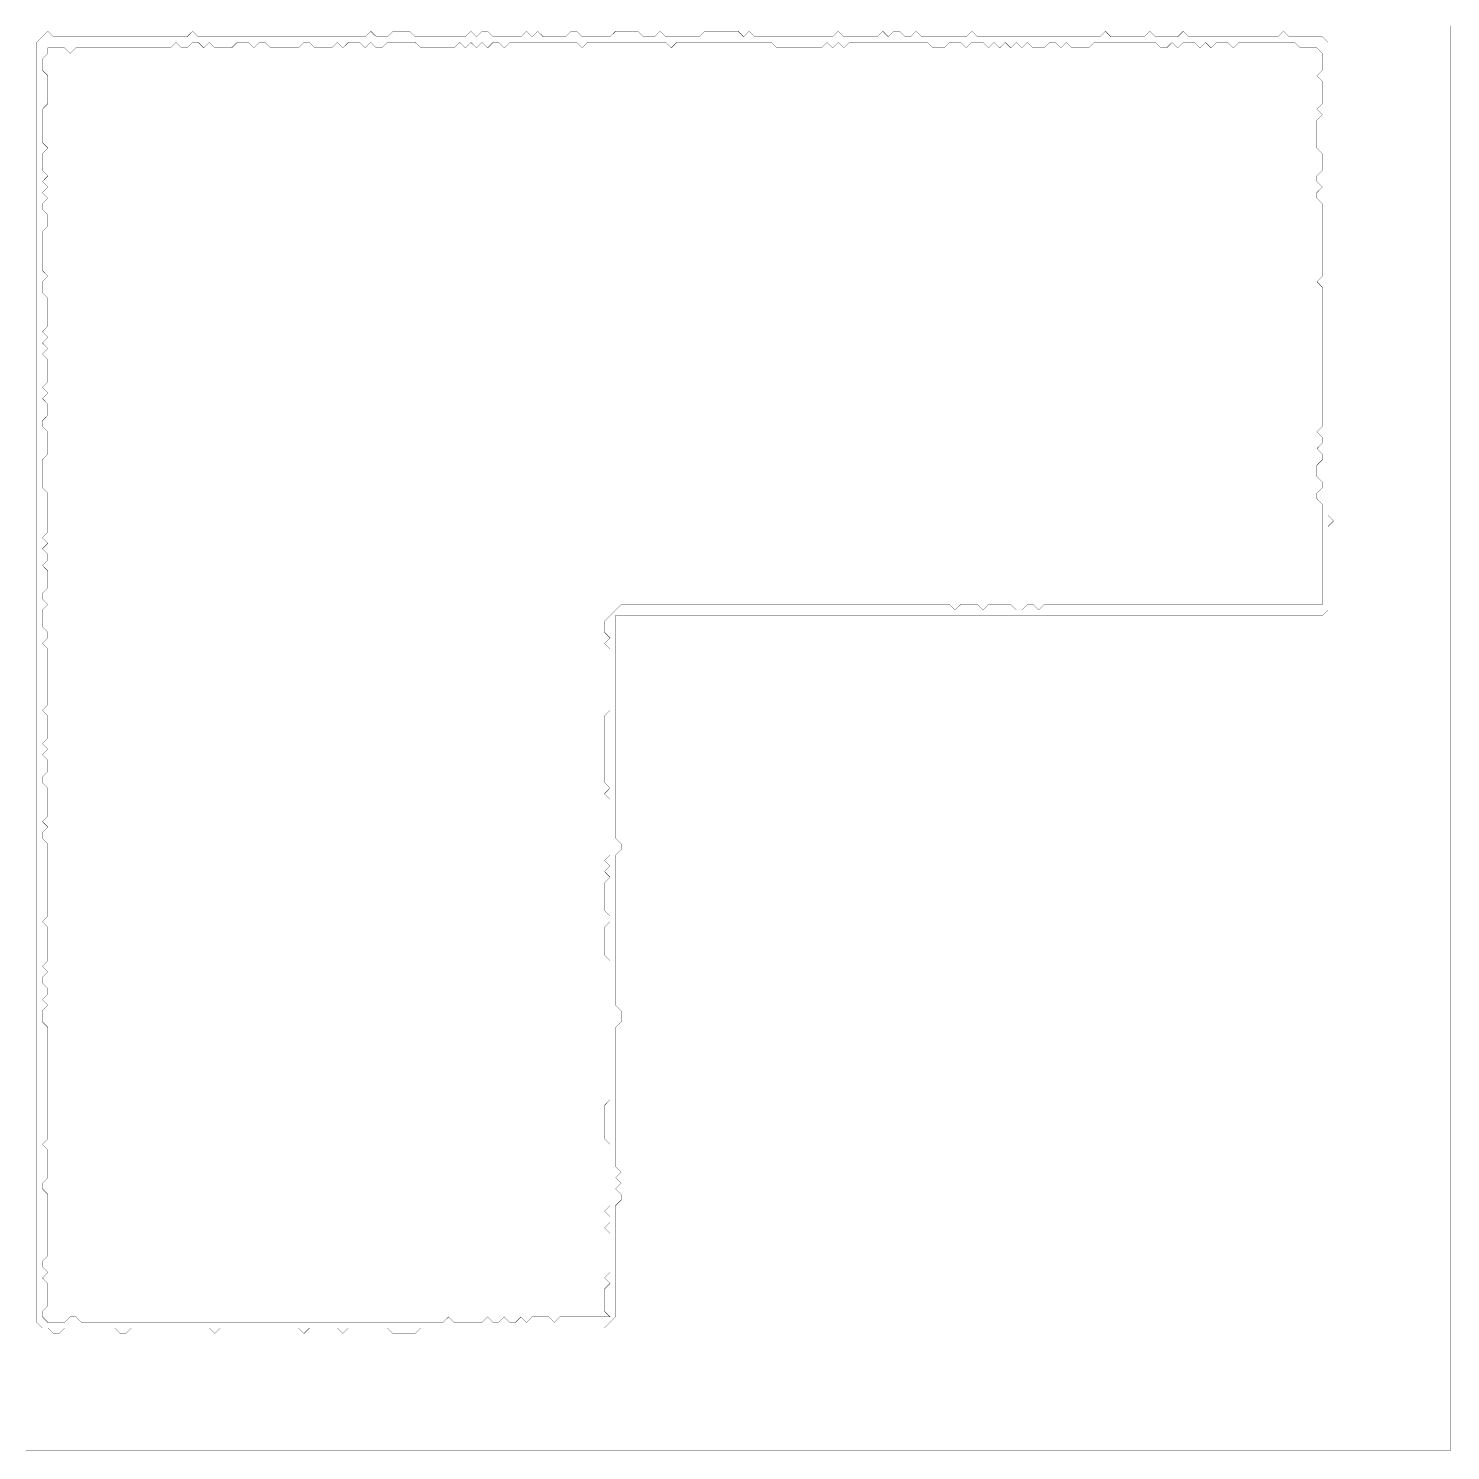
# Model space of a CAD drawing. Header units: metres. Extents: x 0 to 5284, y -5284 to 0.
# Drawn here: x 2642 to 5284, y -5284 to -2642 of the extents above; entities that cross this region are included whole.
import ezdxf

# ---------------------------------------------------------------- set-up
doc = ezdxf.new("R2010")
doc.units = ezdxf.units.M
doc.layers.add('conductor', color=1, linetype='Continuous')
doc.layers.add('substrate', color=5, linetype='Continuous')

msp = doc.modelspace()

# ---------------------------------------------------------------- linework, layer by layer
at = {"layer": 'conductor', "const_width": 0.5}
msp.add_lwpolyline([(2915.8, -2667.7), (2905.5, -2678), (2895.2, -2678), (2884.8, -2678), (2874.5, -2678), (2864.1, -2678), (2853.8, -2678), (2843.5, -2678), (2833.1, -2678), (2822.8, -2678), (2812.4, -2678), (2802.1, -2678), (2791.8, -2678), (2781.4, -2678), (2771.1, -2678), (2760.7, -2678), (2750.4, -2678), (2740.1, -2678), (2729.7, -2678), (2719.4, -2688.4), (2709, -2678), (2698.7, -2678), (2688.4, -2678), (2678, -2678), (2678, -2688.4), (2667.7, -2698.7), (2667.7, -2709), (2667.7, -2719.4), (2678, -2729.7), (2678, -2740.1), (2678, -2750.4), (2678, -2760.7), (2678, -2771.1), (2678, -2781.4), (2667.7, -2791.8), (2667.7, -2802.1), (2667.7, -2812.4), (2667.7, -2822.8), (2667.7, -2833.1), (2667.7, -2843.5), (2667.7, -2853.8), (2678, -2864.1), (2667.7, -2874.5), (2667.7, -2884.8), (2667.7, -2895.2), (2667.7, -2905.5), (2678, -2915.8), (2667.7, -2926.2), (2678, -2936.5), (2667.7, -2946.9), (2678, -2957.2), (2667.7, -2967.5), (2667.7, -2977.9), (2678, -2988.2), (2678, -2998.6), (2678, -3008.9), (2667.7, -3019.2), (2667.7, -3029.6), (2667.7, -3039.9), (2667.7, -3050.3), (2667.7, -3060.6), (2667.7, -3070.9), (2667.7, -3081.3), (2667.7, -3091.6), (2678, -3102), (2667.7, -3112.3), (2667.7, -3122.6), (2667.7, -3133), (2678, -3143.3), (2678, -3153.7), (2678, -3164), (2678, -3174.3), (2678, -3184.7), (2678, -3195), (2667.7, -3205.4), (2678, -3215.7), (2667.7, -3226), (2678, -3236.4), (2667.7, -3246.7), (2678, -3257.1), (2678, -3267.4), (2678, -3277.7), (2678, -3288.1), (2678, -3298.4), (2667.7, -3308.8), (2678, -3319.1), (2667.7, -3329.4), (2678, -3339.8), (2678, -3350.1), (2678, -3360.4), (2667.7, -3370.8), (2667.7, -3381.1), (2678, -3391.5), (2678, -3401.8), (2678, -3412.1), (2678, -3422.5), (2678, -3432.8), (2667.7, -3443.2), (2667.7, -3453.5), (2667.7, -3463.8), (2667.7, -3474.2), (2667.7, -3484.5), (2667.7, -3494.9), (2678, -3505.2), (2678, -3515.5), (2678, -3525.9), (2678, -3536.2), (2678, -3546.6), (2678, -3556.9), (2678, -3567.2), (2678, -3577.6), (2667.7, -3587.9), (2678, -3598.3), (2667.7, -3608.6), (2678, -3618.9), (2678, -3629.3), (2667.7, -3639.6), (2678, -3650), (2678, -3660.3), (2678, -3670.6), (2678, -3681), (2667.7, -3691.3), (2667.7, -3701.7), (2678, -3712), (2667.7, -3722.3), (2667.7, -3732.7), (2667.7, -3743), (2667.7, -3753.4), (2678, -3763.7), (2678, -3774), (2667.7, -3784.4), (2678, -3794.7), (2678, -3805.1), (2678, -3815.4), (2678, -3825.7), (2678, -3836.1), (2678, -3846.4), (2678, -3856.8), (2678, -3867.1), (2678, -3877.4), (2678, -3887.8), (2678, -3898.1), (2667.7, -3908.5), (2678, -3918.8), (2678, -3929.1), (2678, -3939.5), (2678, -3949.8), (2678, -3960.2), (2667.7, -3970.5), (2678, -3980.8), (2667.7, -3991.2), (2678, -4001.5), (2678, -4011.9), (2678, -4022.2), (2667.7, -4032.5), (2667.7, -4042.9), (2678, -4053.2), (2678, -4063.6), (2678, -4073.9), (2678, -4084.2), (2678, -4094.6), (2678, -4104.9), (2667.7, -4115.3), (2678, -4125.6), (2667.7, -4135.9), (2667.7, -4146.3), (2678, -4156.6), (2678, -4167), (2678, -4177.3), (2678, -4187.6), (2678, -4198), (2678, -4208.3), (2678, -4218.7), (2678, -4229), (2678, -4239.3), (2678, -4249.7), (2678, -4260), (2678, -4270.4), (2678, -4280.7), (2678, -4291), (2667.7, -4301.4), (2678, -4311.7), (2678, -4322.1), (2678, -4332.4), (2678, -4342.7), (2678, -4353.1), (2678, -4363.4), (2678, -4373.8), (2667.7, -4384.1), (2678, -4394.4), (2667.7, -4404.8), (2667.7, -4415.1), (2678, -4425.5), (2678, -4435.8), (2667.7, -4446.1), (2678, -4456.5), (2667.7, -4466.8), (2667.7, -4477.2), (2667.7, -4487.5), (2678, -4497.8), (2678, -4508.2), (2678, -4518.5), (2678, -4528.9), (2678, -4539.2), (2678, -4549.5), (2678, -4559.9), (2678, -4570.2), (2678, -4580.6), (2678, -4590.9), (2678, -4601.2), (2678, -4611.6), (2678, -4621.9), (2678, -4632.2), (2678, -4642.6), (2678, -4652.9), (2678, -4663.3), (2678, -4673.6), (2678, -4683.9), (2678, -4694.3), (2678, -4704.6), (2667.7, -4715), (2678, -4725.3), (2678, -4735.6), (2678, -4746), (2678, -4756.3), (2678, -4766.7), (2678, -4777), (2667.7, -4787.3), (2667.7, -4797.7), (2678, -4808), (2678, -4818.4), (2678, -4828.7), (2678, -4839), (2678, -4849.4), (2678, -4859.7), (2678, -4870.1), (2678, -4880.4), (2678, -4890.7), (2678, -4901.1), (2678, -4911.4), (2678, -4921.8), (2667.7, -4932.1), (2667.7, -4942.4), (2678, -4952.8), (2667.7, -4963.1), (2678, -4973.5), (2678, -4983.8), (2678, -4994.1), (2678, -5004.5), (2678, -5014.8), (2667.7, -5025.2), (2667.7, -5035.5), (2678, -5045.8), (2688.4, -5045.8), (2698.7, -5045.8), (2709, -5045.8), (2719.4, -5035.5), (2729.7, -5035.5), (2740.1, -5045.8), (2750.4, -5045.8), (2760.7, -5045.8), (2771.1, -5045.8), (2781.4, -5045.8), (2791.8, -5045.8), (2802.1, -5045.8), (2812.4, -5045.8), (2822.8, -5045.8), (2833.1, -5045.8), (2843.5, -5045.8), (2853.8, -5045.8), (2864.1, -5045.8), (2874.5, -5045.8), (2884.8, -5045.8), (2895.2, -5045.8), (2905.5, -5045.8), (2915.8, -5045.8), (2926.2, -5045.8), (2936.5, -5045.8), (2946.9, -5045.8), (2957.2, -5045.8), (2967.5, -5045.8), (2977.9, -5045.8), (2988.2, -5045.8), (2998.6, -5045.8), (3008.9, -5045.8), (3019.2, -5045.8), (3029.6, -5045.8), (3039.9, -5045.8), (3050.3, -5045.8), (3060.6, -5045.8), (3070.9, -5045.8), (3081.3, -5045.8), (3091.6, -5045.8), (3102, -5045.8), (3112.3, -5045.8), (3122.6, -5045.8), (3133, -5045.8), (3143.3, -5045.8), (3153.7, -5045.8), (3164, -5045.8), (3174.3, -5045.8), (3184.7, -5045.8), (3195, -5045.8), (3205.4, -5045.8), (3215.7, -5045.8), (3226, -5045.8), (3236.4, -5045.8), (3246.7, -5045.8), (3257.1, -5045.8), (3267.4, -5045.8), (3277.7, -5045.8), (3288.1, -5045.8), (3298.4, -5045.8), (3308.8, -5045.8), (3319.1, -5045.8), (3329.4, -5045.8), (3339.8, -5045.8), (3350.1, -5045.8), (3360.4, -5045.8), (3370.8, -5045.8), (3381.1, -5045.8), (3391.5, -5045.8), (3401.8, -5045.8), (3412.1, -5045.8), (3422.5, -5035.5), (3432.8, -5045.8), (3443.2, -5045.8), (3453.5, -5045.8), (3463.8, -5045.8), (3474.2, -5045.8), (3484.5, -5045.8), (3494.9, -5035.5), (3505.2, -5045.8), (3515.5, -5045.8), (3525.9, -5035.5), (3536.2, -5045.8), (3546.6, -5045.8), (3556.9, -5035.5), (3567.2, -5045.8), (3577.6, -5035.5), (3587.9, -5035.5), (3598.3, -5035.5), (3608.6, -5035.5), (3618.9, -5045.8), (3629.3, -5035.5), (3639.6, -5035.5), (3650, -5035.5), (3660.3, -5035.5), (3670.6, -5035.5), (3681, -5035.5), (3691.3, -5035.5), (3701.7, -5035.5), (3712, -5035.5), (3722.3, -5035.5), (3712, -5025.2), (3712, -5014.8), (3712, -5004.5), (3712, -4994.1), (3712, -4983.8), (3722.3, -4973.5), (3712, -4963.1), (3722.3, -4952.8), (3722.3, -4942.4), (3722.3, -4932.1), (3722.3, -4921.8), (3722.3, -4911.4), (3722.3, -4901.1), (3722.3, -4890.7), (3722.3, -4880.4), (3712, -4870.1), (3722.3, -4859.7), (3722.3, -4849.4), (3712, -4839), (3722.3, -4828.7), (3722.3, -4818.4), (3722.3, -4808), (3722.3, -4797.7), (3722.3, -4787.3), (3722.3, -4777), (3722.3, -4766.7), (3722.3, -4756.3), (3722.3, -4746), (3722.3, -4735.6), (3722.3, -4725.3), (3722.3, -4715), (3712, -4704.6), (3712, -4694.3), (3712, -4683.9), (3712, -4673.6), (3712, -4663.3), (3712, -4652.9), (3712, -4642.6), (3722.3, -4632.2), (3722.3, -4621.9), (3722.3, -4611.6), (3722.3, -4601.2), (3722.3, -4590.9), (3722.3, -4580.6), (3722.3, -4570.2), (3722.3, -4559.9), (3722.3, -4549.5), (3722.3, -4539.2), (3722.3, -4528.9), (3722.3, -4518.5), (3722.3, -4508.2), (3722.3, -4497.8), (3722.3, -4487.5), (3722.3, -4477.2), (3722.3, -4466.8), (3722.3, -4456.5), (3722.3, -4446.1), (3722.3, -4435.8), (3722.3, -4425.5), (3722.3, -4415.1), (3722.3, -4404.8), (3722.3, -4394.4), (3722.3, -4384.1), (3722.3, -4373.8), (3712, -4363.4), (3712, -4353.1), (3712, -4342.7), (3712, -4332.4), (3712, -4322.1), (3712, -4311.7), (3722.3, -4301.4), (3722.3, -4291), (3712, -4280.7), (3712, -4270.4), (3712, -4260), (3712, -4249.7), (3712, -4239.3), (3712, -4229), (3722.3, -4218.7), (3712, -4208.3), (3722.3, -4198), (3712, -4187.6), (3722.3, -4177.3), (3722.3, -4167), (3722.3, -4156.6), (3722.3, -4146.3), (3722.3, -4135.9), (3722.3, -4125.6), (3722.3, -4115.3), (3722.3, -4104.9), (3722.3, -4094.6), (3722.3, -4084.2), (3722.3, -4073.9), (3712, -4063.6), (3722.3, -4053.2), (3712, -4042.9), (3712, -4032.5), (3712, -4022.2), (3712, -4011.9), (3712, -4001.5), (3712, -3991.2), (3712, -3980.8), (3712, -3970.5), (3712, -3960.2), (3712, -3949.8), (3712, -3939.5), (3712, -3929.1), (3712, -3918.8), (3722.3, -3908.5), (3722.3, -3898.1), (3722.3, -3887.8), (3722.3, -3877.4), (3722.3, -3867.1), (3722.3, -3856.8), (3722.3, -3846.4), (3722.3, -3836.1), (3722.3, -3825.7), (3722.3, -3815.4), (3722.3, -3805.1), (3722.3, -3794.7), (3712, -3784.4), (3722.3, -3774), (3712, -3763.7), (3712, -3753.4), (3712, -3743), (3722.3, -3732.7), (3732.7, -3722.3), (3743, -3712), (3753.4, -3712), (3763.7, -3712), (3774, -3712), (3784.4, -3712), (3794.7, -3712), (3805.1, -3712), (3815.4, -3712), (3825.7, -3712), (3836.1, -3712), (3846.4, -3712), (3856.8, -3712), (3867.1, -3712), (3877.4, -3712), (3887.8, -3712), (3898.1, -3712), (3908.5, -3712), (3918.8, -3712), (3929.1, -3712), (3939.5, -3712), (3949.8, -3712), (3960.2, -3712), (3970.5, -3712), (3980.8, -3712), (3991.2, -3712), (4001.5, -3712), (4011.9, -3712), (4022.2, -3712), (4032.5, -3712), (4042.9, -3712), (4053.2, -3712), (4063.6, -3712), (4073.9, -3712), (4084.2, -3712), (4094.6, -3712), (4104.9, -3712), (4115.3, -3712), (4125.6, -3712), (4135.9, -3712), (4146.3, -3712), (4156.6, -3712), (4167, -3712), (4177.3, -3712), (4187.6, -3712), (4198, -3712), (4208.3, -3712), (4218.7, -3712), (4229, -3712), (4239.3, -3712), (4249.7, -3712), (4260, -3712), (4270.4, -3712), (4280.7, -3712), (4291, -3712), (4301.4, -3712), (4311.7, -3712), (4322.1, -3712), (4332.4, -3712), (4342.7, -3712), (4353.1, -3712), (4363.4, -3722.3), (4373.8, -3712), (4384.1, -3712), (4394.4, -3712), (4404.8, -3712), (4415.1, -3722.3), (4425.5, -3712), (4435.8, -3712), (4446.1, -3712), (4456.5, -3712), (4466.8, -3712), (4477.2, -3722.3), (4487.5, -3722.3), (4497.8, -3712), (4508.2, -3712), (4518.5, -3722.3), (4528.9, -3712), (4539.2, -3712), (4549.5, -3712), (4559.9, -3712), (4570.2, -3712), (4580.6, -3712), (4590.9, -3712), (4601.2, -3712), (4611.6, -3712), (4621.9, -3712), (4632.2, -3712), (4642.6, -3712), (4652.9, -3712), (4663.3, -3712), (4673.6, -3712), (4683.9, -3712), (4694.3, -3712), (4704.6, -3712), (4715, -3712), (4725.3, -3712), (4735.6, -3712), (4746, -3712), (4756.3, -3712), (4766.7, -3712), (4777, -3712), (4787.3, -3712), (4797.7, -3712), (4808, -3712), (4818.4, -3712), (4828.7, -3712), (4839, -3712), (4849.4, -3712), (4859.7, -3712), (4870.1, -3712), (4880.4, -3712), (4890.7, -3712), (4901.1, -3712), (4911.4, -3712), (4921.8, -3712), (4932.1, -3712), (4942.4, -3712), (4952.8, -3712), (4963.1, -3712), (4973.5, -3712), (4983.8, -3712), (4994.1, -3712), (5004.5, -3712), (5014.8, -3712), (5025.2, -3712), (5035.5, -3712), (5045.8, -3712), (5045.8, -3701.7), (5045.8, -3691.3), (5045.8, -3681), (5045.8, -3670.6), (5045.8, -3660.3), (5045.8, -3650), (5045.8, -3639.6), (5045.8, -3629.3), (5045.8, -3618.9), (5045.8, -3608.6), (5045.8, -3598.3), (5045.8, -3587.9), (5045.8, -3577.6), (5045.8, -3567.2), (5045.8, -3556.9), (5045.8, -3546.6), (5045.8, -3536.2), (5045.8, -3525.9), (5035.5, -3515.5), (5035.5, -3505.2), (5045.8, -3494.9), (5045.8, -3484.5), (5035.5, -3474.2), (5035.5, -3463.8), (5035.5, -3453.5), (5045.8, -3443.2), (5045.8, -3432.8), (5035.5, -3422.5), (5045.8, -3412.1), (5045.8, -3401.8), (5035.5, -3391.5), (5045.8, -3381.1), (5045.8, -3370.8), (5045.8, -3360.4), (5045.8, -3350.1), (5045.8, -3339.8), (5045.8, -3329.4), (5045.8, -3319.1), (5045.8, -3308.8), (5045.8, -3298.4), (5045.8, -3288.1), (5045.8, -3277.7), (5045.8, -3267.4), (5045.8, -3257.1), (5045.8, -3246.7), (5045.8, -3236.4), (5045.8, -3226), (5045.8, -3215.7), (5045.8, -3205.4), (5045.8, -3195), (5045.8, -3184.7), (5045.8, -3174.3), (5045.8, -3164), (5045.8, -3153.7), (5045.8, -3143.3), (5045.8, -3133), (5045.8, -3122.6), (5035.5, -3112.3), (5045.8, -3102), (5045.8, -3091.6), (5045.8, -3081.3), (5045.8, -3070.9), (5045.8, -3060.6), (5045.8, -3050.3), (5045.8, -3039.9), (5045.8, -3029.6), (5045.8, -3019.2), (5045.8, -3008.9), (5045.8, -2998.6), (5045.8, -2988.2), (5045.8, -2977.9), (5045.8, -2967.5), (5035.5, -2957.2), (5035.5, -2946.9), (5045.8, -2936.5), (5035.5, -2926.2), (5035.5, -2915.8), (5045.8, -2905.5), (5045.8, -2895.2), (5045.8, -2884.8), (5045.8, -2874.5), (5035.5, -2864.1), (5035.5, -2853.8), (5035.5, -2843.5), (5035.5, -2833.1), (5035.5, -2822.8), (5035.5, -2812.4), (5045.8, -2802.1), (5035.5, -2791.8), (5045.8, -2781.4), (5045.8, -2771.1), (5045.8, -2760.7), (5045.8, -2750.4), (5045.8, -2740.1), (5035.5, -2729.7), (5045.8, -2719.4), (5045.8, -2709), (5045.8, -2698.7), (5045.8, -2688.4), (5035.5, -2678), (5025.2, -2678), (5014.8, -2678), (5004.5, -2678), (4994.1, -2667.7), (4983.8, -2667.7), (4973.5, -2667.7), (4963.1, -2667.7), (4952.8, -2667.7), (4942.4, -2667.7), (4932.1, -2667.7), (4921.8, -2667.7), (4911.4, -2667.7), (4901.1, -2667.7), (4890.7, -2667.7), (4880.4, -2678), (4870.1, -2667.7), (4859.7, -2667.7), (4849.4, -2667.7), (4839, -2678), (4828.7, -2667.7), (4818.4, -2678), (4808, -2667.7), (4797.7, -2667.7), (4787.3, -2667.7), (4777, -2678), (4766.7, -2667.7), (4756.3, -2678), (4746, -2678), (4735.6, -2667.7), (4725.3, -2667.7), (4715, -2667.7), (4704.6, -2667.7), (4694.3, -2667.7), (4683.9, -2667.7), (4673.6, -2667.7), (4663.3, -2667.7), (4652.9, -2667.7), (4642.6, -2667.7), (4632.2, -2667.7), (4621.9, -2667.7), (4611.6, -2678), (4601.2, -2678), (4590.9, -2678), (4580.6, -2678), (4570.2, -2667.7), (4559.9, -2678), (4549.5, -2667.7), (4539.2, -2667.7), (4528.9, -2678), (4518.5, -2678), (4508.2, -2678), (4497.8, -2667.7), (4487.5, -2678), (4477.2, -2667.7), (4466.8, -2678), (4456.5, -2667.7), (4446.1, -2678), (4435.8, -2667.7), (4425.5, -2678), (4415.1, -2667.7), (4404.8, -2667.7), (4394.4, -2667.7), (4384.1, -2678), (4373.8, -2667.7), (4363.4, -2667.7), (4353.1, -2667.7), (4342.7, -2678), (4332.4, -2678), (4322.1, -2678), (4311.7, -2667.7), (4301.4, -2667.7), (4291, -2667.7), (4280.7, -2667.7), (4270.4, -2667.7), (4260, -2667.7), (4249.7, -2667.7), (4239.3, -2667.7), (4229, -2667.7), (4218.7, -2667.7), (4208.3, -2667.7), (4198, -2667.7), (4187.6, -2667.7), (4177.3, -2667.7), (4167, -2667.7), (4156.6, -2678), (4146.3, -2667.7), (4135.9, -2678), (4125.6, -2667.7), (4115.3, -2678), (4104.9, -2678), (4094.6, -2678), (4084.2, -2678), (4073.9, -2678), (4063.6, -2678), (4053.2, -2678), (4042.9, -2678), (4032.5, -2678), (4022.2, -2667.7), (4011.9, -2667.7), (4001.5, -2667.7), (3991.2, -2667.7), (3980.8, -2667.7), (3970.5, -2667.7), (3960.2, -2667.7), (3949.8, -2667.7), (3939.5, -2667.7), (3929.1, -2667.7), (3918.8, -2667.7), (3908.5, -2667.7), (3898.1, -2667.7), (3887.8, -2667.7), (3877.4, -2667.7), (3867.1, -2667.7), (3856.8, -2667.7), (3846.4, -2667.7), (3836.1, -2678), (3825.7, -2667.7), (3815.4, -2667.7), (3805.1, -2667.7), (3794.7, -2667.7), (3784.4, -2667.7), (3774, -2667.7), (3763.7, -2667.7), (3753.4, -2667.7), (3743, -2667.7), (3732.7, -2667.7), (3722.3, -2667.7), (3712, -2667.7), (3701.7, -2667.7), (3691.3, -2667.7), (3681, -2667.7), (3670.6, -2678), (3660.3, -2667.7), (3650, -2667.7), (3639.6, -2667.7), (3629.3, -2667.7), (3618.9, -2667.7), (3608.6, -2667.7), (3598.3, -2667.7), (3587.9, -2667.7), (3577.6, -2667.7), (3567.2, -2667.7), (3556.9, -2667.7), (3546.6, -2667.7), (3536.2, -2667.7), (3525.9, -2678), (3515.5, -2667.7), (3505.2, -2667.7), (3494.9, -2678), (3484.5, -2667.7), (3474.2, -2678), (3463.8, -2667.7), (3453.5, -2678), (3443.2, -2667.7), (3432.8, -2678), (3422.5, -2678), (3412.1, -2678), (3401.8, -2678), (3391.5, -2678), (3381.1, -2678), (3370.8, -2678), (3360.4, -2667.7), (3350.1, -2667.7), (3339.8, -2667.7), (3329.4, -2667.7), (3319.1, -2667.7), (3308.8, -2667.7), (3298.4, -2678), (3288.1, -2678), (3277.7, -2667.7), (3267.4, -2678), (3257.1, -2667.7), (3246.7, -2667.7), (3236.4, -2667.7), (3226, -2678), (3215.7, -2667.7), (3205.4, -2678), (3195, -2678), (3184.7, -2678), (3174.3, -2678), (3164, -2667.7), (3153.7, -2667.7), (3143.3, -2678), (3133, -2678), (3122.6, -2678), (3112.3, -2678), (3102, -2678), (3091.6, -2678), (3081.3, -2667.7), (3070.9, -2667.7), (3060.6, -2678), (3050.3, -2667.7), (3039.9, -2667.7), (3029.6, -2667.7), (3019.2, -2678), (3008.9, -2678), (2998.6, -2678), (2988.2, -2678), (2977.9, -2667.7), (2967.5, -2678), (2957.2, -2667.7), (2946.9, -2667.7), (2936.5, -2678), (2926.2, -2678)], close=True, dxfattribs=at)
at = {"layer": 'substrate', "const_width": 0.5}
msp.add_lwpolyline([(2636.7, -5283.7), (2647, -5283.7), (2657.3, -5283.7), (2667.7, -5283.7), (2678, -5283.7), (2688.4, -5283.7), (2698.7, -5283.7), (2709, -5283.7), (2719.4, -5283.7), (2729.7, -5283.7), (2740.1, -5283.7), (2750.4, -5283.7), (2760.7, -5283.7), (2771.1, -5283.7), (2781.4, -5283.7), (2791.8, -5283.7), (2802.1, -5283.7), (2812.4, -5283.7), (2822.8, -5283.7), (2833.1, -5283.7), (2843.5, -5283.7), (2853.8, -5283.7), (2864.1, -5283.7), (2874.5, -5283.7), (2884.8, -5283.7), (2895.2, -5283.7), (2905.5, -5283.7), (2915.8, -5283.7), (2926.2, -5283.7), (2936.5, -5283.7), (2946.9, -5283.7), (2957.2, -5283.7), (2967.5, -5283.7), (2977.9, -5283.7), (2988.2, -5283.7), (2998.6, -5283.7), (3008.9, -5283.7), (3019.2, -5283.7), (3029.6, -5283.7), (3039.9, -5283.7), (3050.3, -5283.7), (3060.6, -5283.7), (3070.9, -5283.7), (3081.3, -5283.7), (3091.6, -5283.7), (3102, -5283.7), (3112.3, -5283.7), (3122.6, -5283.7), (3133, -5283.7), (3143.3, -5283.7), (3153.7, -5283.7), (3164, -5283.7), (3174.3, -5283.7), (3184.7, -5283.7), (3195, -5283.7), (3205.4, -5283.7), (3215.7, -5283.7), (3226, -5283.7), (3236.4, -5283.7), (3246.7, -5283.7), (3257.1, -5283.7), (3267.4, -5283.7), (3277.7, -5283.7), (3288.1, -5283.7), (3298.4, -5283.7), (3308.8, -5283.7), (3319.1, -5283.7), (3329.4, -5283.7), (3339.8, -5283.7), (3350.1, -5283.7), (3360.4, -5283.7), (3370.8, -5283.7), (3381.1, -5283.7), (3391.5, -5283.7), (3401.8, -5283.7), (3412.1, -5283.7), (3422.5, -5283.7), (3432.8, -5283.7), (3443.2, -5283.7), (3453.5, -5283.7), (3463.8, -5283.7), (3474.2, -5283.7), (3484.5, -5283.7), (3494.9, -5283.7), (3505.2, -5283.7), (3515.5, -5283.7), (3525.9, -5283.7), (3536.2, -5283.7), (3546.6, -5283.7), (3556.9, -5283.7), (3567.2, -5283.7), (3577.6, -5283.7), (3587.9, -5283.7), (3598.3, -5283.7), (3608.6, -5283.7), (3618.9, -5283.7), (3629.3, -5283.7), (3639.6, -5283.7), (3650, -5283.7), (3660.3, -5283.7), (3670.6, -5283.7), (3681, -5283.7), (3691.3, -5283.7), (3701.7, -5283.7), (3712, -5283.7), (3722.3, -5283.7), (3732.7, -5283.7), (3743, -5283.7), (3753.4, -5283.7), (3763.7, -5283.7), (3774, -5283.7), (3784.4, -5283.7), (3794.7, -5283.7), (3805.1, -5283.7), (3815.4, -5283.7), (3825.7, -5283.7), (3836.1, -5283.7), (3846.4, -5283.7), (3856.8, -5283.7), (3867.1, -5283.7), (3877.4, -5283.7), (3887.8, -5283.7), (3898.1, -5283.7), (3908.5, -5283.7), (3918.8, -5283.7), (3929.1, -5283.7), (3939.5, -5283.7), (3949.8, -5283.7), (3960.2, -5283.7), (3970.5, -5283.7), (3980.8, -5283.7), (3991.2, -5283.7), (4001.5, -5283.7), (4011.9, -5283.7), (4022.2, -5283.7), (4032.5, -5283.7), (4042.9, -5283.7), (4053.2, -5283.7), (4063.6, -5283.7), (4073.9, -5283.7), (4084.2, -5283.7), (4094.6, -5283.7), (4104.9, -5283.7), (4115.3, -5283.7), (4125.6, -5283.7), (4135.9, -5283.7), (4146.3, -5283.7), (4156.6, -5283.7), (4167, -5283.7), (4177.3, -5283.7), (4187.6, -5283.7), (4198, -5283.7), (4208.3, -5283.7), (4218.7, -5283.7), (4229, -5283.7), (4239.3, -5283.7), (4249.7, -5283.7), (4260, -5283.7), (4270.4, -5283.7), (4280.7, -5283.7), (4291, -5283.7), (4301.4, -5283.7), (4311.7, -5283.7), (4322.1, -5283.7), (4332.4, -5283.7), (4342.7, -5283.7), (4353.1, -5283.7), (4363.4, -5283.7), (4373.8, -5283.7), (4384.1, -5283.7), (4394.4, -5283.7), (4404.8, -5283.7), (4415.1, -5283.7), (4425.5, -5283.7), (4435.8, -5283.7), (4446.1, -5283.7), (4456.5, -5283.7), (4466.8, -5283.7), (4477.2, -5283.7), (4487.5, -5283.7), (4497.8, -5283.7), (4508.2, -5283.7), (4518.5, -5283.7), (4528.9, -5283.7), (4539.2, -5283.7), (4549.5, -5283.7), (4559.9, -5283.7), (4570.2, -5283.7), (4580.6, -5283.7), (4590.9, -5283.7), (4601.2, -5283.7), (4611.6, -5283.7), (4621.9, -5283.7), (4632.2, -5283.7), (4642.6, -5283.7), (4652.9, -5283.7), (4663.3, -5283.7), (4673.6, -5283.7), (4683.9, -5283.7), (4694.3, -5283.7), (4704.6, -5283.7), (4715, -5283.7), (4725.3, -5283.7), (4735.6, -5283.7), (4746, -5283.7), (4756.3, -5283.7), (4766.7, -5283.7), (4777, -5283.7), (4787.3, -5283.7), (4797.7, -5283.7), (4808, -5283.7), (4818.4, -5283.7), (4828.7, -5283.7), (4839, -5283.7), (4849.4, -5283.7), (4859.7, -5283.7), (4870.1, -5283.7), (4880.4, -5283.7), (4890.7, -5283.7), (4901.1, -5283.7), (4911.4, -5283.7), (4921.8, -5283.7), (4932.1, -5283.7), (4942.4, -5283.7), (4952.8, -5283.7), (4963.1, -5283.7), (4973.5, -5283.7), (4983.8, -5283.7), (4994.1, -5283.7), (5004.5, -5283.7), (5014.8, -5283.7), (5025.2, -5283.7), (5035.5, -5283.7), (5045.8, -5283.7), (5056.2, -5283.7), (5066.5, -5283.7), (5076.9, -5283.7), (5087.2, -5283.7), (5097.5, -5283.7), (5107.9, -5283.7), (5118.2, -5283.7), (5128.6, -5283.7), (5138.9, -5283.7), (5149.2, -5283.7), (5159.6, -5283.7), (5169.9, -5283.7), (5180.3, -5283.7), (5190.6, -5283.7), (5200.9, -5283.7), (5211.3, -5283.7), (5221.6, -5283.7), (5232, -5283.7), (5242.3, -5283.7), (5252.6, -5283.7), (5263, -5283.7), (5273.3, -5283.7), (5283.7, -5283.7), (5283.7, -5273.3), (5283.7, -5263), (5283.7, -5252.6), (5283.7, -5242.3), (5283.7, -5232), (5283.7, -5221.6), (5283.7, -5211.3), (5283.7, -5200.9), (5283.7, -5190.6), (5283.7, -5180.3), (5283.7, -5169.9), (5283.7, -5159.6), (5283.7, -5149.2), (5283.7, -5138.9), (5283.7, -5128.6), (5283.7, -5118.2), (5283.7, -5107.9), (5283.7, -5097.5), (5283.7, -5087.2), (5283.7, -5076.9), (5283.7, -5066.5), (5283.7, -5056.2), (5283.7, -5045.8), (5283.7, -5035.5), (5283.7, -5025.2), (5283.7, -5014.8), (5283.7, -5004.5), (5283.7, -4994.1), (5283.7, -4983.8), (5283.7, -4973.5), (5283.7, -4963.1), (5283.7, -4952.8), (5283.7, -4942.4), (5283.7, -4932.1), (5283.7, -4921.8), (5283.7, -4911.4), (5283.7, -4901.1), (5283.7, -4890.7), (5283.7, -4880.4), (5283.7, -4870.1), (5283.7, -4859.7), (5283.7, -4849.4), (5283.7, -4839), (5283.7, -4828.7), (5283.7, -4818.4), (5283.7, -4808), (5283.7, -4797.7), (5283.7, -4787.3), (5283.7, -4777), (5283.7, -4766.7), (5283.7, -4756.3), (5283.7, -4746), (5283.7, -4735.6), (5283.7, -4725.3), (5283.7, -4715), (5283.7, -4704.6), (5283.7, -4694.3), (5283.7, -4683.9), (5283.7, -4673.6), (5283.7, -4663.3), (5283.7, -4652.9), (5283.7, -4642.6), (5283.7, -4632.2), (5283.7, -4621.9), (5283.7, -4611.6), (5283.7, -4601.2), (5283.7, -4590.9), (5283.7, -4580.6), (5283.7, -4570.2), (5283.7, -4559.9), (5283.7, -4549.5), (5283.7, -4539.2), (5283.7, -4528.9), (5283.7, -4518.5), (5283.7, -4508.2), (5283.7, -4497.8), (5283.7, -4487.5), (5283.7, -4477.2), (5283.7, -4466.8), (5283.7, -4456.5), (5283.7, -4446.1), (5283.7, -4435.8), (5283.7, -4425.5), (5283.7, -4415.1), (5283.7, -4404.8), (5283.7, -4394.4), (5283.7, -4384.1), (5283.7, -4373.8), (5283.7, -4363.4), (5283.7, -4353.1), (5283.7, -4342.7), (5283.7, -4332.4), (5283.7, -4322.1), (5283.7, -4311.7), (5283.7, -4301.4), (5283.7, -4291), (5283.7, -4280.7), (5283.7, -4270.4), (5283.7, -4260), (5283.7, -4249.7), (5283.7, -4239.3), (5283.7, -4229), (5283.7, -4218.7), (5283.7, -4208.3), (5283.7, -4198), (5283.7, -4187.6), (5283.7, -4177.3), (5283.7, -4167), (5283.7, -4156.6), (5283.7, -4146.3), (5283.7, -4135.9), (5283.7, -4125.6), (5283.7, -4115.3), (5283.7, -4104.9), (5283.7, -4094.6), (5283.7, -4084.2), (5283.7, -4073.9), (5283.7, -4063.6), (5283.7, -4053.2), (5283.7, -4042.9), (5283.7, -4032.5), (5283.7, -4022.2), (5283.7, -4011.9), (5283.7, -4001.5), (5283.7, -3991.2), (5283.7, -3980.8), (5283.7, -3970.5), (5283.7, -3960.2), (5283.7, -3949.8), (5283.7, -3939.5), (5283.7, -3929.1), (5283.7, -3918.8), (5283.7, -3908.5), (5283.7, -3898.1), (5283.7, -3887.8), (5283.7, -3877.4), (5283.7, -3867.1), (5283.7, -3856.8), (5283.7, -3846.4), (5283.7, -3836.1), (5283.7, -3825.7), (5283.7, -3815.4), (5283.7, -3805.1), (5283.7, -3794.7), (5283.7, -3784.4), (5283.7, -3774), (5283.7, -3763.7), (5283.7, -3753.4), (5283.7, -3743), (5283.7, -3732.7), (5283.7, -3722.3), (5283.7, -3712), (5283.7, -3701.7), (5283.7, -3691.3), (5283.7, -3681), (5283.7, -3670.6), (5283.7, -3660.3), (5283.7, -3650), (5283.7, -3639.6), (5283.7, -3629.3), (5283.7, -3618.9), (5283.7, -3608.6), (5283.7, -3598.3), (5283.7, -3587.9), (5283.7, -3577.6), (5283.7, -3567.2), (5283.7, -3556.9), (5283.7, -3546.6), (5283.7, -3536.2), (5283.7, -3525.9), (5283.7, -3515.5), (5283.7, -3505.2), (5283.7, -3494.9), (5283.7, -3484.5), (5283.7, -3474.2), (5283.7, -3463.8), (5283.7, -3453.5), (5283.7, -3443.2), (5283.7, -3432.8), (5283.7, -3422.5), (5283.7, -3412.1), (5283.7, -3401.8), (5283.7, -3391.5), (5283.7, -3381.1), (5283.7, -3370.8), (5283.7, -3360.4), (5283.7, -3350.1), (5283.7, -3339.8), (5283.7, -3329.4), (5283.7, -3319.1), (5283.7, -3308.8), (5283.7, -3298.4), (5283.7, -3288.1), (5283.7, -3277.7), (5283.7, -3267.4), (5283.7, -3257.1), (5283.7, -3246.7), (5283.7, -3236.4), (5283.7, -3226), (5283.7, -3215.7), (5283.7, -3205.4), (5283.7, -3195), (5283.7, -3184.7), (5283.7, -3174.3), (5283.7, -3164), (5283.7, -3153.7), (5283.7, -3143.3), (5283.7, -3133), (5283.7, -3122.6), (5283.7, -3112.3), (5283.7, -3102), (5283.7, -3091.6), (5283.7, -3081.3), (5283.7, -3070.9), (5283.7, -3060.6), (5283.7, -3050.3), (5283.7, -3039.9), (5283.7, -3029.6), (5283.7, -3019.2), (5283.7, -3008.9), (5283.7, -2998.6), (5283.7, -2988.2), (5283.7, -2977.9), (5283.7, -2967.5), (5283.7, -2957.2), (5283.7, -2946.9), (5283.7, -2936.5), (5283.7, -2926.2), (5283.7, -2915.8), (5283.7, -2905.5), (5283.7, -2895.2), (5283.7, -2884.8), (5283.7, -2874.5), (5283.7, -2864.1), (5283.7, -2853.8), (5283.7, -2843.5), (5283.7, -2833.1), (5283.7, -2822.8), (5283.7, -2812.4), (5283.7, -2802.1), (5283.7, -2791.8), (5283.7, -2781.4), (5283.7, -2771.1), (5283.7, -2760.7), (5283.7, -2750.4), (5283.7, -2740.1), (5283.7, -2729.7), (5283.7, -2719.4), (5283.7, -2709), (5283.7, -2698.7), (5283.7, -2688.4), (5283.7, -2678), (5283.7, -2667.7), (5283.7, -2657.3), (5283.7, -2647), (5283.7, -2636.7)], dxfattribs=at)
msp.add_lwpolyline([(2667.7, -2657.3), (2678, -2647), (2688.4, -2657.3), (2698.7, -2657.3), (2709, -2657.3), (2719.4, -2657.3), (2729.7, -2657.3), (2740.1, -2657.3), (2750.4, -2657.3), (2760.7, -2657.3), (2771.1, -2657.3), (2781.4, -2657.3), (2791.8, -2657.3), (2802.1, -2657.3), (2812.4, -2657.3), (2822.8, -2657.3), (2833.1, -2657.3), (2843.5, -2657.3), (2853.8, -2657.3), (2864.1, -2657.3), (2874.5, -2657.3), (2884.8, -2657.3), (2895.2, -2657.3), (2905.5, -2657.3), (2915.8, -2657.3), (2926.2, -2657.3), (2936.5, -2657.3), (2946.9, -2647), (2957.2, -2657.3), (2967.5, -2657.3), (2977.9, -2657.3), (2988.2, -2657.3), (2998.6, -2657.3), (3008.9, -2657.3), (3019.2, -2657.3), (3029.6, -2657.3), (3039.9, -2657.3), (3050.3, -2657.3), (3060.6, -2657.3), (3070.9, -2657.3), (3081.3, -2657.3), (3091.6, -2657.3), (3102, -2657.3), (3112.3, -2657.3), (3122.6, -2657.3), (3133, -2657.3), (3143.3, -2657.3), (3153.7, -2657.3), (3164, -2657.3), (3174.3, -2657.3), (3184.7, -2657.3), (3195, -2657.3), (3205.4, -2657.3), (3215.7, -2657.3), (3226, -2657.3), (3236.4, -2657.3), (3246.7, -2657.3), (3257.1, -2657.3), (3267.4, -2657.3), (3277.7, -2647), (3288.1, -2657.3), (3298.4, -2657.3), (3308.8, -2657.3), (3319.1, -2647), (3329.4, -2647), (3339.8, -2647), (3350.1, -2647), (3360.4, -2657.3), (3370.8, -2657.3), (3381.1, -2657.3), (3391.5, -2657.3), (3401.8, -2657.3), (3412.1, -2657.3), (3422.5, -2657.3), (3432.8, -2657.3), (3443.2, -2657.3), (3453.5, -2657.3), (3463.8, -2647), (3474.2, -2657.3), (3484.5, -2647), (3494.9, -2647), (3505.2, -2657.3), (3515.5, -2657.3), (3525.9, -2657.3), (3536.2, -2657.3), (3546.6, -2657.3), (3556.9, -2657.3), (3567.2, -2647), (3577.6, -2657.3), (3587.9, -2647), (3598.3, -2657.3), (3608.6, -2657.3), (3618.9, -2657.3), (3629.3, -2657.3), (3639.6, -2657.3), (3650, -2647), (3660.3, -2647), (3670.6, -2657.3), (3681, -2657.3), (3691.3, -2657.3), (3701.7, -2657.3), (3712, -2657.3), (3722.3, -2657.3), (3732.7, -2647), (3743, -2647), (3753.4, -2647), (3763.7, -2647), (3774, -2647), (3784.4, -2657.3), (3794.7, -2657.3), (3805.1, -2657.3), (3815.4, -2647), (3825.7, -2657.3), (3836.1, -2657.3), (3846.4, -2657.3), (3856.8, -2657.3), (3867.1, -2657.3), (3877.4, -2657.3), (3887.8, -2657.3), (3898.1, -2647), (3908.5, -2647), (3918.8, -2647), (3929.1, -2647), (3939.5, -2647), (3949.8, -2647), (3960.2, -2647), (3970.5, -2657.3), (3980.8, -2647), (3991.2, -2657.3), (4001.5, -2657.3), (4011.9, -2657.3), (4022.2, -2657.3), (4032.5, -2657.3), (4042.9, -2657.3), (4053.2, -2657.3), (4063.6, -2657.3), (4073.9, -2657.3), (4084.2, -2657.3), (4094.6, -2657.3), (4104.9, -2657.3), (4115.3, -2657.3), (4125.6, -2657.3), (4135.9, -2657.3), (4146.3, -2647), (4156.6, -2657.3), (4167, -2657.3), (4177.3, -2657.3), (4187.6, -2657.3), (4198, -2657.3), (4208.3, -2657.3), (4218.7, -2657.3), (4229, -2647), (4239.3, -2657.3), (4249.7, -2647), (4260, -2647), (4270.4, -2657.3), (4280.7, -2657.3), (4291, -2647), (4301.4, -2657.3), (4311.7, -2657.3), (4322.1, -2657.3), (4332.4, -2657.3), (4342.7, -2657.3), (4353.1, -2657.3), (4363.4, -2657.3), (4373.8, -2657.3), (4384.1, -2657.3), (4394.4, -2647), (4404.8, -2657.3), (4415.1, -2657.3), (4425.5, -2657.3), (4435.8, -2657.3), (4446.1, -2657.3), (4456.5, -2657.3), (4466.8, -2657.3), (4477.2, -2657.3), (4487.5, -2657.3), (4497.8, -2657.3), (4508.2, -2657.3), (4518.5, -2657.3), (4528.9, -2657.3), (4539.2, -2657.3), (4549.5, -2657.3), (4559.9, -2657.3), (4570.2, -2657.3), (4580.6, -2657.3), (4590.9, -2657.3), (4601.2, -2657.3), (4611.6, -2657.3), (4621.9, -2657.3), (4632.2, -2657.3), (4642.6, -2647), (4652.9, -2657.3), (4663.3, -2657.3), (4673.6, -2657.3), (4683.9, -2657.3), (4694.3, -2657.3), (4704.6, -2657.3), (4715, -2657.3), (4725.3, -2647), (4735.6, -2657.3), (4746, -2657.3), (4756.3, -2657.3), (4766.7, -2657.3), (4777, -2657.3), (4787.3, -2647), (4797.7, -2657.3), (4808, -2657.3), (4818.4, -2657.3), (4828.7, -2657.3), (4839, -2657.3), (4849.4, -2657.3), (4859.7, -2657.3), (4870.1, -2657.3), (4880.4, -2657.3), (4890.7, -2657.3), (4901.1, -2657.3), (4911.4, -2657.3), (4921.8, -2657.3), (4932.1, -2657.3), (4942.4, -2657.3), (4952.8, -2657.3), (4963.1, -2657.3), (4973.5, -2647), (4983.8, -2657.3), (4994.1, -2657.3), (5004.5, -2657.3), (5014.8, -2657.3), (5025.2, -2657.3), (5035.5, -2657.3), (5045.8, -2657.3), (5056.2, -2667.7), (5056.2, -2678), (5056.2, -2688.4), (5056.2, -2698.7), (5056.2, -2709), (5056.2, -2719.4), (5056.2, -2729.7), (5056.2, -2740.1), (5056.2, -2750.4), (5056.2, -2760.7), (5056.2, -2771.1), (5056.2, -2781.4), (5056.2, -2791.8), (5056.2, -2802.1), (5056.2, -2812.4), (5056.2, -2822.8), (5056.2, -2833.1), (5056.2, -2843.5), (5056.2, -2853.8), (5056.2, -2864.1), (5056.2, -2874.5), (5056.2, -2884.8), (5056.2, -2895.2), (5056.2, -2905.5), (5056.2, -2915.8), (5056.2, -2926.2), (5056.2, -2936.5), (5056.2, -2946.9), (5056.2, -2957.2), (5056.2, -2967.5), (5056.2, -2977.9), (5056.2, -2988.2), (5056.2, -2998.6), (5056.2, -3008.9), (5056.2, -3019.2), (5056.2, -3029.6), (5056.2, -3039.9), (5056.2, -3050.3), (5056.2, -3060.6), (5056.2, -3070.9), (5056.2, -3081.3), (5056.2, -3091.6), (5056.2, -3102), (5056.2, -3112.3), (5056.2, -3122.6), (5056.2, -3133), (5056.2, -3143.3), (5056.2, -3153.7), (5056.2, -3164), (5056.2, -3174.3), (5056.2, -3184.7), (5056.2, -3195), (5056.2, -3205.4), (5056.2, -3215.7), (5056.2, -3226), (5056.2, -3236.4), (5056.2, -3246.7), (5056.2, -3257.1), (5056.2, -3267.4), (5056.2, -3277.7), (5056.2, -3288.1), (5056.2, -3298.4), (5056.2, -3308.8), (5056.2, -3319.1), (5056.2, -3329.4), (5056.2, -3339.8), (5056.2, -3350.1), (5056.2, -3360.4), (5056.2, -3370.8), (5056.2, -3381.1), (5056.2, -3391.5), (5056.2, -3401.8), (5056.2, -3412.1), (5056.2, -3422.5), (5056.2, -3432.8), (5056.2, -3443.2), (5056.2, -3453.5), (5056.2, -3463.8), (5056.2, -3474.2), (5056.2, -3484.5), (5056.2, -3494.9), (5056.2, -3505.2), (5056.2, -3515.5), (5056.2, -3525.9), (5056.2, -3536.2), (5056.2, -3546.6), (5066.5, -3556.9), (5056.2, -3567.2), (5056.2, -3577.6), (5056.2, -3587.9), (5056.2, -3598.3), (5056.2, -3608.6), (5056.2, -3618.9), (5056.2, -3629.3), (5056.2, -3639.6), (5056.2, -3650), (5056.2, -3660.3), (5056.2, -3670.6), (5056.2, -3681), (5056.2, -3691.3), (5056.2, -3701.7), (5056.2, -3712), (5056.2, -3722.3), (5045.8, -3732.7), (5035.5, -3732.7), (5025.2, -3732.7), (5014.8, -3732.7), (5004.5, -3732.7), (4994.1, -3732.7), (4983.8, -3732.7), (4973.5, -3732.7), (4963.1, -3732.7), (4952.8, -3732.7), (4942.4, -3732.7), (4932.1, -3732.7), (4921.8, -3732.7), (4911.4, -3732.7), (4901.1, -3732.7), (4890.7, -3732.7), (4880.4, -3732.7), (4870.1, -3732.7), (4859.7, -3732.7), (4849.4, -3732.7), (4839, -3732.7), (4828.7, -3732.7), (4818.4, -3732.7), (4808, -3732.7), (4797.7, -3732.7), (4787.3, -3732.7), (4777, -3732.7), (4766.7, -3732.7), (4756.3, -3732.7), (4746, -3732.7), (4735.6, -3732.7), (4725.3, -3732.7), (4715, -3732.7), (4704.6, -3732.7), (4694.3, -3732.7), (4683.9, -3732.7), (4673.6, -3732.7), (4663.3, -3732.7), (4652.9, -3732.7), (4642.6, -3732.7), (4632.2, -3732.7), (4621.9, -3732.7), (4611.6, -3732.7), (4601.2, -3732.7), (4590.9, -3732.7), (4580.6, -3732.7), (4570.2, -3732.7), (4559.9, -3732.7), (4549.5, -3732.7), (4539.2, -3732.7), (4528.9, -3732.7), (4518.5, -3732.7), (4508.2, -3732.7), (4497.8, -3732.7), (4487.5, -3732.7), (4477.2, -3732.7), (4466.8, -3732.7), (4456.5, -3732.7), (4446.1, -3732.7), (4435.8, -3732.7), (4425.5, -3732.7), (4415.1, -3732.7), (4404.8, -3732.7), (4394.4, -3732.7), (4384.1, -3732.7), (4373.8, -3732.7), (4363.4, -3732.7), (4353.1, -3732.7), (4342.7, -3732.7), (4332.4, -3732.7), (4322.1, -3732.7), (4311.7, -3732.7), (4301.4, -3732.7), (4291, -3732.7), (4280.7, -3732.7), (4270.4, -3732.7), (4260, -3732.7), (4249.7, -3732.7), (4239.3, -3732.7), (4229, -3732.7), (4218.7, -3732.7), (4208.3, -3732.7), (4198, -3732.7), (4187.6, -3732.7), (4177.3, -3732.7), (4167, -3732.7), (4156.6, -3732.7), (4146.3, -3732.7), (4135.9, -3732.7), (4125.6, -3732.7), (4115.3, -3732.7), (4104.9, -3732.7), (4094.6, -3732.7), (4084.2, -3732.7), (4073.9, -3732.7), (4063.6, -3732.7), (4053.2, -3732.7), (4042.9, -3732.7), (4032.5, -3732.7), (4022.2, -3732.7), (4011.9, -3732.7), (4001.5, -3732.7), (3991.2, -3732.7), (3980.8, -3732.7), (3970.5, -3732.7), (3960.2, -3732.7), (3949.8, -3732.7), (3939.5, -3732.7), (3929.1, -3732.7), (3918.8, -3732.7), (3908.5, -3732.7), (3898.1, -3732.7), (3887.8, -3732.7), (3877.4, -3732.7), (3867.1, -3732.7), (3856.8, -3732.7), (3846.4, -3732.7), (3836.1, -3732.7), (3825.7, -3732.7), (3815.4, -3732.7), (3805.1, -3732.7), (3794.7, -3732.7), (3784.4, -3732.7), (3774, -3732.7), (3763.7, -3732.7), (3753.4, -3732.7), (3743, -3732.7), (3732.7, -3732.7), (3732.7, -3743), (3732.7, -3753.4), (3732.7, -3763.7), (3732.7, -3774), (3732.7, -3784.4), (3732.7, -3794.7), (3732.7, -3805.1), (3732.7, -3815.4), (3732.7, -3825.7), (3732.7, -3836.1), (3732.7, -3846.4), (3732.7, -3856.8), (3732.7, -3867.1), (3732.7, -3877.4), (3732.7, -3887.8), (3732.7, -3898.1), (3732.7, -3908.5), (3732.7, -3918.8), (3732.7, -3929.1), (3732.7, -3939.5), (3732.7, -3949.8), (3732.7, -3960.2), (3732.7, -3970.5), (3732.7, -3980.8), (3732.7, -3991.2), (3732.7, -4001.5), (3732.7, -4011.9), (3732.7, -4022.2), (3732.7, -4032.5), (3732.7, -4042.9), (3732.7, -4053.2), (3732.7, -4063.6), (3732.7, -4073.9), (3732.7, -4084.2), (3732.7, -4094.6), (3732.7, -4104.9), (3732.7, -4115.3), (3732.7, -4125.6), (3732.7, -4135.9), (3732.7, -4146.3), (3743, -4156.6), (3743, -4167), (3732.7, -4177.3), (3732.7, -4187.6), (3732.7, -4198), (3732.7, -4208.3), (3732.7, -4218.7), (3732.7, -4229), (3732.7, -4239.3), (3732.7, -4249.7), (3732.7, -4260), (3732.7, -4270.4), (3732.7, -4280.7), (3732.7, -4291), (3732.7, -4301.4), (3732.7, -4311.7), (3732.7, -4322.1), (3732.7, -4332.4), (3732.7, -4342.7), (3732.7, -4353.1), (3732.7, -4363.4), (3732.7, -4373.8), (3732.7, -4384.1), (3732.7, -4394.4), (3732.7, -4404.8), (3732.7, -4415.1), (3732.7, -4425.5), (3732.7, -4435.8), (3732.7, -4446.1), (3732.7, -4456.5), (3743, -4466.8), (3743, -4477.2), (3743, -4487.5), (3732.7, -4497.8), (3732.7, -4508.2), (3732.7, -4518.5), (3732.7, -4528.9), (3732.7, -4539.2), (3732.7, -4549.5), (3732.7, -4559.9), (3732.7, -4570.2), (3732.7, -4580.6), (3732.7, -4590.9), (3732.7, -4601.2), (3732.7, -4611.6), (3732.7, -4621.9), (3732.7, -4632.2), (3732.7, -4642.6), (3732.7, -4652.9), (3732.7, -4663.3), (3732.7, -4673.6), (3732.7, -4683.9), (3732.7, -4694.3), (3732.7, -4704.6), (3732.7, -4715), (3732.7, -4725.3), (3732.7, -4735.6), (3732.7, -4746), (3732.7, -4756.3), (3743, -4766.7), (3732.7, -4777), (3743, -4787.3), (3732.7, -4797.7), (3743, -4808), (3743, -4818.4), (3732.7, -4828.7), (3732.7, -4839), (3732.7, -4849.4), (3732.7, -4859.7), (3732.7, -4870.1), (3732.7, -4880.4), (3732.7, -4890.7), (3732.7, -4901.1), (3732.7, -4911.4), (3732.7, -4921.8), (3732.7, -4932.1), (3732.7, -4942.4), (3732.7, -4952.8), (3732.7, -4963.1), (3732.7, -4973.5), (3732.7, -4983.8), (3732.7, -4994.1), (3732.7, -5004.5), (3732.7, -5014.8), (3732.7, -5025.2), (3732.7, -5035.5), (3722.3, -5045.8), (3712, -5056.2), (3701.7, -5056.2), (3691.3, -5056.2), (3681, -5056.2), (3670.6, -5056.2), (3660.3, -5056.2), (3650, -5056.2), (3639.6, -5056.2), (3629.3, -5056.2), (3618.9, -5056.2), (3608.6, -5056.2), (3598.3, -5056.2), (3587.9, -5056.2), (3577.6, -5056.2), (3567.2, -5056.2), (3556.9, -5056.2), (3546.6, -5056.2), (3536.2, -5056.2), (3525.9, -5056.2), (3515.5, -5056.2), (3505.2, -5056.2), (3494.9, -5056.2), (3484.5, -5056.2), (3474.2, -5056.2), (3463.8, -5056.2), (3453.5, -5056.2), (3443.2, -5056.2), (3432.8, -5056.2), (3422.5, -5056.2), (3412.1, -5056.2), (3401.8, -5056.2), (3391.5, -5056.2), (3381.1, -5056.2), (3370.8, -5056.2), (3360.4, -5066.5), (3350.1, -5066.5), (3339.8, -5066.5), (3329.4, -5066.5), (3319.1, -5066.5), (3308.8, -5056.2), (3298.4, -5056.2), (3288.1, -5056.2), (3277.7, -5056.2), (3267.4, -5056.2), (3257.1, -5056.2), (3246.7, -5056.2), (3236.4, -5056.2), (3226, -5066.5), (3215.7, -5056.2), (3205.4, -5056.2), (3195, -5056.2), (3184.7, -5056.2), (3174.3, -5056.2), (3164, -5056.2), (3153.7, -5066.5), (3143.3, -5056.2), (3133, -5056.2), (3122.6, -5056.2), (3112.3, -5056.2), (3102, -5056.2), (3091.6, -5056.2), (3081.3, -5056.2), (3070.9, -5056.2), (3060.6, -5056.2), (3050.3, -5056.2), (3039.9, -5056.2), (3029.6, -5056.2), (3019.2, -5056.2), (3008.9, -5056.2), (2998.6, -5056.2), (2988.2, -5066.5), (2977.9, -5056.2), (2967.5, -5056.2), (2957.2, -5056.2), (2946.9, -5056.2), (2936.5, -5056.2), (2926.2, -5056.2), (2915.8, -5056.2), (2905.5, -5056.2), (2895.2, -5056.2), (2884.8, -5056.2), (2874.5, -5056.2), (2864.1, -5056.2), (2853.8, -5056.2), (2843.5, -5056.2), (2833.1, -5056.2), (2822.8, -5066.5), (2812.4, -5066.5), (2802.1, -5056.2), (2791.8, -5056.2), (2781.4, -5056.2), (2771.1, -5056.2), (2760.7, -5056.2), (2750.4, -5056.2), (2740.1, -5056.2), (2729.7, -5056.2), (2719.4, -5056.2), (2709, -5056.2), (2698.7, -5066.5), (2688.4, -5066.5), (2678, -5056.2), (2667.7, -5056.2), (2657.3, -5045.8), (2657.3, -5035.5), (2657.3, -5025.2), (2657.3, -5014.8), (2657.3, -5004.5), (2657.3, -4994.1), (2657.3, -4983.8), (2657.3, -4973.5), (2657.3, -4963.1), (2657.3, -4952.8), (2657.3, -4942.4), (2657.3, -4932.1), (2657.3, -4921.8), (2657.3, -4911.4), (2657.3, -4901.1), (2657.3, -4890.7), (2657.3, -4880.4), (2657.3, -4870.1), (2657.3, -4859.7), (2657.3, -4849.4), (2657.3, -4839), (2657.3, -4828.7), (2657.3, -4818.4), (2657.3, -4808), (2657.3, -4797.7), (2657.3, -4787.3), (2657.3, -4777), (2657.3, -4766.7), (2657.3, -4756.3), (2657.3, -4746), (2657.3, -4735.6), (2657.3, -4725.3), (2657.3, -4715), (2657.3, -4704.6), (2657.3, -4694.3), (2657.3, -4683.9), (2657.3, -4673.6), (2657.3, -4663.3), (2657.3, -4652.9), (2657.3, -4642.6), (2657.3, -4632.2), (2657.3, -4621.9), (2657.3, -4611.6), (2657.3, -4601.2), (2657.3, -4590.9), (2657.3, -4580.6), (2657.3, -4570.2), (2657.3, -4559.9), (2657.3, -4549.5), (2657.3, -4539.2), (2657.3, -4528.9), (2657.3, -4518.5), (2657.3, -4508.2), (2657.3, -4497.8), (2657.3, -4487.5), (2657.3, -4477.2), (2657.3, -4466.8), (2657.3, -4456.5), (2657.3, -4446.1), (2657.3, -4435.8), (2657.3, -4425.5), (2657.3, -4415.1), (2657.3, -4404.8), (2657.3, -4394.4), (2657.3, -4384.1), (2657.3, -4373.8), (2657.3, -4363.4), (2657.3, -4353.1), (2657.3, -4342.7), (2657.3, -4332.4), (2657.3, -4322.1), (2657.3, -4311.7), (2657.3, -4301.4), (2657.3, -4291), (2657.3, -4280.7), (2657.3, -4270.4), (2657.3, -4260), (2657.3, -4249.7), (2657.3, -4239.3), (2657.3, -4229), (2657.3, -4218.7), (2657.3, -4208.3), (2657.3, -4198), (2657.3, -4187.6), (2657.3, -4177.3), (2657.3, -4167), (2657.3, -4156.6), (2657.3, -4146.3), (2657.3, -4135.9), (2657.3, -4125.6), (2657.3, -4115.3), (2657.3, -4104.9), (2657.3, -4094.6), (2657.3, -4084.2), (2657.3, -4073.9), (2657.3, -4063.6), (2657.3, -4053.2), (2657.3, -4042.9), (2657.3, -4032.5), (2657.3, -4022.2), (2657.3, -4011.9), (2657.3, -4001.5), (2657.3, -3991.2), (2657.3, -3980.8), (2657.3, -3970.5), (2657.3, -3960.2), (2657.3, -3949.8), (2657.3, -3939.5), (2657.3, -3929.1), (2657.3, -3918.8), (2657.3, -3908.5), (2657.3, -3898.1), (2657.3, -3887.8), (2657.3, -3877.4), (2657.3, -3867.1), (2657.3, -3856.8), (2657.3, -3846.4), (2657.3, -3836.1), (2657.3, -3825.7), (2657.3, -3815.4), (2657.3, -3805.1), (2657.3, -3794.7), (2657.3, -3784.4), (2657.3, -3774), (2657.3, -3763.7), (2657.3, -3753.4), (2657.3, -3743), (2657.3, -3732.7), (2657.3, -3722.3), (2657.3, -3712), (2657.3, -3701.7), (2657.3, -3691.3), (2657.3, -3681), (2657.3, -3670.6), (2657.3, -3660.3), (2657.3, -3650), (2657.3, -3639.6), (2657.3, -3629.3), (2657.3, -3618.9), (2657.3, -3608.6), (2657.3, -3598.3), (2657.3, -3587.9), (2657.3, -3577.6), (2657.3, -3567.2), (2657.3, -3556.9), (2657.3, -3546.6), (2657.3, -3536.2), (2657.3, -3525.9), (2657.3, -3515.5), (2657.3, -3505.2), (2657.3, -3494.9), (2657.3, -3484.5), (2657.3, -3474.2), (2657.3, -3463.8), (2657.3, -3453.5), (2657.3, -3443.2), (2657.3, -3432.8), (2657.3, -3422.5), (2657.3, -3412.1), (2657.3, -3401.8), (2657.3, -3391.5), (2657.3, -3381.1), (2657.3, -3370.8), (2657.3, -3360.4), (2657.3, -3350.1), (2657.3, -3339.8), (2657.3, -3329.4), (2657.3, -3319.1), (2657.3, -3308.8), (2657.3, -3298.4), (2657.3, -3288.1), (2657.3, -3277.7), (2657.3, -3267.4), (2657.3, -3257.1), (2657.3, -3246.7), (2657.3, -3236.4), (2657.3, -3226), (2657.3, -3215.7), (2657.3, -3205.4), (2657.3, -3195), (2657.3, -3184.7), (2657.3, -3174.3), (2657.3, -3164), (2657.3, -3153.7), (2657.3, -3143.3), (2657.3, -3133), (2657.3, -3122.6), (2657.3, -3112.3), (2657.3, -3102), (2657.3, -3091.6), (2657.3, -3081.3), (2657.3, -3070.9), (2657.3, -3060.6), (2657.3, -3050.3), (2657.3, -3039.9), (2657.3, -3029.6), (2657.3, -3019.2), (2657.3, -3008.9), (2657.3, -2998.6), (2657.3, -2988.2), (2657.3, -2977.9), (2657.3, -2967.5), (2657.3, -2957.2), (2657.3, -2946.9), (2657.3, -2936.5), (2657.3, -2926.2), (2657.3, -2915.8), (2657.3, -2905.5), (2657.3, -2895.2), (2657.3, -2884.8), (2657.3, -2874.5), (2657.3, -2864.1), (2657.3, -2853.8), (2657.3, -2843.5), (2657.3, -2833.1), (2657.3, -2822.8), (2657.3, -2812.4), (2657.3, -2802.1), (2657.3, -2791.8), (2657.3, -2781.4), (2657.3, -2771.1), (2657.3, -2760.7), (2657.3, -2750.4), (2657.3, -2740.1), (2657.3, -2729.7), (2657.3, -2719.4), (2657.3, -2709), (2657.3, -2698.7), (2657.3, -2688.4), (2657.3, -2678), (2657.3, -2667.7)], close=True, dxfattribs=at)

doc.saveas('drawing.dxf')
